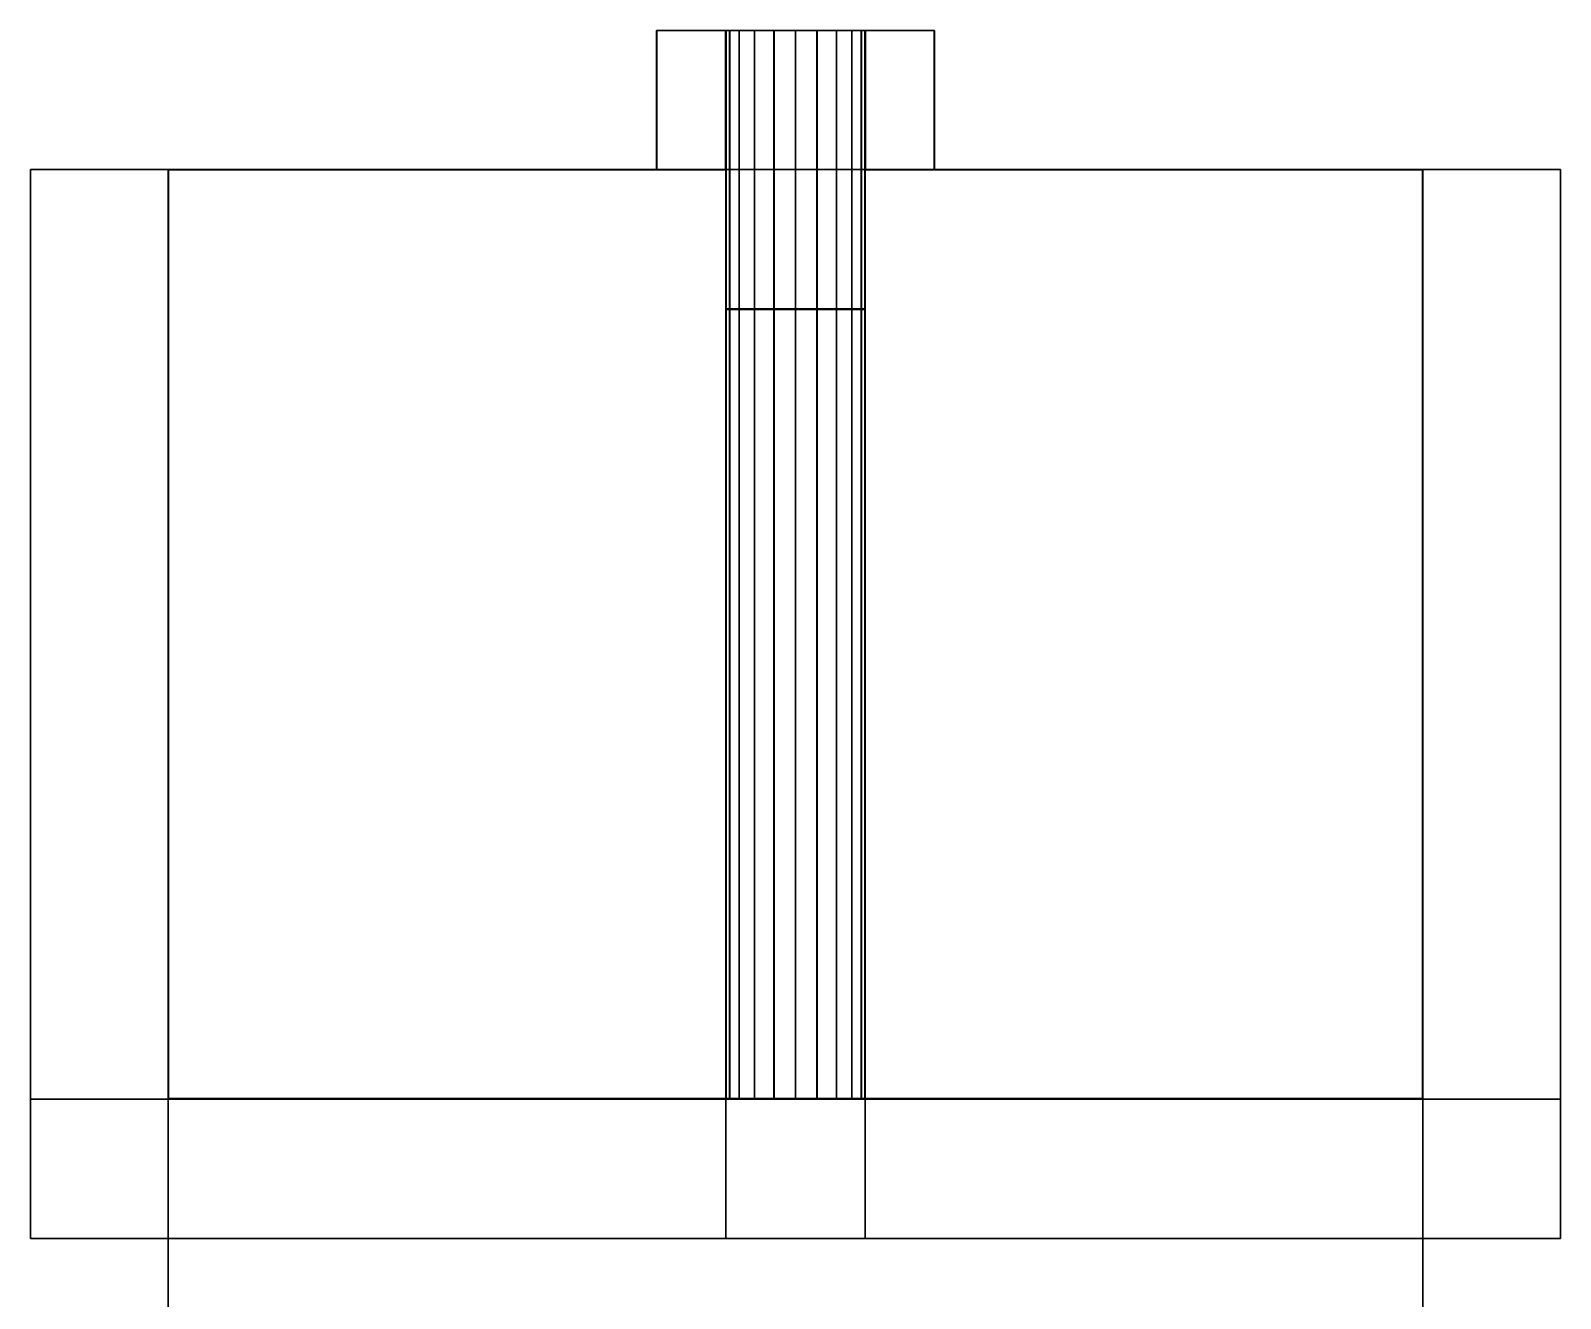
# Model space of a CAD drawing. Header units: metres. Extents: x -12.6 to 34.3, y 2 to 56.9.
# Drawn here: x 1.41 to 34.33, y 29.64 to 56.92 of the extents above; entities that cross this region are included whole.
import ezdxf

# ---------------------------------------------------------------- set-up
doc = ezdxf.new("R2010")
doc.units = ezdxf.units.M

msp = doc.modelspace()

# ---------------------------------------------------------------- linework, layer by layer
at = {"layer": '0FGROUNDFLOOREAST_OPENOFFICE', "color": 15}
msp.add_3dface([(19.37144, 53.92416, 3), (19.37144, 33.94264, 3), (31.36144, 33.94264, 3), (31.36144, 53.92416, 3)], dxfattribs=at)
at = {"layer": '0FGROUNDFLOOREAST_OPENOFFICE', "color": 43}
for points in [[(19.37144, 53.92389, 3), (19.37144, 53.92389), (19.37144, 50.93264), (19.37144, 50.93264, 3)], [(20.87144, 53.92389, 3), (20.87144, 53.92389), (19.37144, 53.92389), (19.37144, 53.92389, 3)], [(31.36144, 53.92389, 3), (31.36144, 53.92389), (20.87144, 53.92389), (20.87144, 53.92389, 3)], [(31.36144, 33.93264, 3), (31.36144, 33.93264), (31.36144, 53.92389), (31.36144, 53.92389, 3)], [(19.37144, 50.93264, 3), (19.37144, 50.93264), (19.37144, 33.93264), (19.37144, 33.93264, 3)], [(19.37144, 33.93264, 3), (19.37144, 33.93264), (31.36144, 33.93264), (31.36144, 33.93264, 3)]]:
    msp.add_3dface(points, dxfattribs=at)
at = {"layer": '0FGROUNDFLOOREAST_OPENOFFICE', "color": 8}
msp.add_3dface([(19.37144, 33.93264), (19.37144, 53.92389), (31.36144, 53.92389), (31.36144, 33.93264)], dxfattribs=at)
at = {"layer": '0FGROUNDFLOOREAST_OPENOFFICE', "color": 143}
for points in [[(25.02994, 53.92389, 2.26), (25.02994, 53.92389, 0.84), (21.96294, 53.92389, 0.84), (21.96294, 53.92389, 2.26)], [(31.36144, 48.62956, 2.26), (31.36144, 48.62956, 0.84), (31.36144, 52.54781, 0.84), (31.36144, 52.54781, 2.26)], [(19.37144, 50.39264, 2.46011), (19.37144, 50.39264, 0.54011), (19.37144, 43.47264, 0.54011), (19.37144, 43.47264, 2.46011)]]:
    msp.add_3dface(points, dxfattribs=at)
at = {"layer": '0FGROUNDFLOOREAST_OPENOFFICE', "color": 45}
msp.add_3dface([(19.37144, 42.93064, 1.99811), (19.37144, 42.93064, 0.00211), (19.37144, 41.93464, 0.00211), (19.37144, 41.93464, 1.99811)], dxfattribs=at)
at = {"layer": '0FGROUNDFLOORWEST_OPENOFFICE', "color": 15}
msp.add_3dface([(4.38144, 53.92416, 3), (4.38144, 33.94264, 3), (16.37144, 33.94264, 3), (16.37144, 53.92416, 3)], dxfattribs=at)
at = {"layer": '0FGROUNDFLOORWEST_OPENOFFICE', "color": 43}
for points in [[(4.38144, 53.92389, 3), (4.38144, 53.92389), (4.38144, 33.93264), (4.38144, 33.93264, 3)], [(14.87144, 53.92389, 3), (14.87144, 53.92389), (4.38144, 53.92389), (4.38144, 53.92389, 3)], [(16.37144, 53.92389, 3), (16.37144, 53.92389), (14.87144, 53.92389), (14.87144, 53.92389, 3)], [(16.37144, 50.93264, 3), (16.37144, 50.93264), (16.37144, 53.92389), (16.37144, 53.92389, 3)], [(16.37144, 33.93264, 3), (16.37144, 33.93264), (16.37144, 50.93264), (16.37144, 50.93264, 3)], [(4.38144, 33.93264, 3), (4.38144, 33.93264), (16.37144, 33.93264), (16.37144, 33.93264, 3)]]:
    msp.add_3dface(points, dxfattribs=at)
at = {"layer": '0FGROUNDFLOORWEST_OPENOFFICE', "color": 8}
msp.add_3dface([(4.38144, 33.93264), (4.38144, 53.92389), (16.37144, 53.92389), (16.37144, 33.93264)], dxfattribs=at)
at = {"layer": '0FGROUNDFLOORWEST_OPENOFFICE', "color": 143}
for points in [[(8.53994, 53.92389, 2.26), (8.53994, 53.92389, 0.84), (5.47294, 53.92389, 0.84), (5.47294, 53.92389, 2.26)], [(16.37144, 43.47264, 2.46011), (16.37144, 43.47264, 0.54011), (16.37144, 50.39264, 0.54011), (16.37144, 50.39264, 2.46011)], [(4.38144, 39.22697, 2.26), (4.38144, 39.22697, 0.84), (4.38144, 35.30872, 0.84), (4.38144, 35.30872, 2.26)]]:
    msp.add_3dface(points, dxfattribs=at)
at = {"layer": '0FGROUNDFLOORWEST_OPENOFFICE', "color": 45}
msp.add_3dface([(16.37144, 41.93264, 2.05111), (16.37144, 41.93264, 0.05111), (16.37144, 42.93264, 0.05111), (16.37144, 42.93264, 2.05111)], dxfattribs=at)
at = {"layer": '1FFIRSTFLOOREAST_OPENOFFICE', "color": 43}
for points in [[(20.87144, 53.92416, 7.75), (20.87144, 53.92416, 3), (19.37144, 53.92416, 3), (19.37144, 53.92416, 8)], [(19.37144, 53.92416, 8), (19.37144, 53.92416, 3), (19.37144, 50.93264, 3), (19.37144, 50.93264, 8)], [(31.36144, 53.92416, 6.00167), (31.36144, 53.92416, 3), (20.87144, 53.92416, 3), (20.87144, 53.92416, 7.75)], [(31.36144, 33.94264, 6), (31.36144, 33.94264, 3), (31.36144, 53.92416, 3), (31.36144, 53.92416, 6)], [(19.37144, 50.93264, 8), (19.37144, 50.93264, 3), (19.37144, 33.94264, 3), (19.37144, 33.94264, 8)], [(19.37144, 33.94264, 8), (19.37144, 33.94264, 3), (31.36144, 33.94264, 3), (31.36144, 33.94264, 6.00167)]]:
    msp.add_3dface(points, dxfattribs=at)
at = {"layer": '1FFIRSTFLOOREAST_OPENOFFICE', "color": 8}
msp.add_3dface([(19.37144, 33.94264, 3), (19.37144, 53.92416, 3), (31.36144, 53.92416, 3), (31.36144, 33.94264, 3)], dxfattribs=at)
at = {"layer": '1FFIRSTFLOOREAST_OPENOFFICE', "color": 15}
msp.add_3dface([(19.37144, 33.94264, 8), (31.36144, 33.94264, 6.00167), (31.36144, 53.92416, 6.00167), (19.37144, 53.92416, 8)], dxfattribs=at)
at = {"layer": '1FFIRSTFLOOREAST_OPENOFFICE', "color": 143}
for points in [[(25.48931, 53.92416, 5.26), (25.48931, 53.92416, 3.84), (21.50357, 53.92416, 3.84), (21.50357, 53.92416, 5.26)], [(31.36144, 48.63242, 5.26), (31.36144, 48.63242, 3.84), (31.36144, 52.54873, 3.84), (31.36144, 52.54873, 5.26)], [(19.37144, 50.40275, 7.46011), (19.37144, 50.40275, 3.54011), (19.37144, 34.48275, 3.54011), (19.37144, 34.48275, 7.46011)], [(26.00294, 33.94264, 5.26), (26.00294, 33.94264, 3.84), (30.71994, 33.94264, 3.84), (30.71994, 33.94264, 5.26)]]:
    msp.add_3dface(points, dxfattribs=at)
at = {"layer": '1FFIRSTFLOORWEST_OPENOFFICE', "color": 43}
for points in [[(14.87144, 53.92416, 7.75), (14.87144, 53.92416, 3), (4.38144, 53.92416, 3), (4.38144, 53.92416, 6.00167)], [(4.38144, 53.92416, 6), (4.38144, 53.92416, 3), (4.38144, 33.94264, 3), (4.38144, 33.94264, 6)], [(16.37144, 53.92416, 8), (16.37144, 53.92416, 3), (14.87144, 53.92416, 3), (14.87144, 53.92416, 7.75)], [(16.37144, 50.93264, 8), (16.37144, 50.93264, 3), (16.37144, 53.92416, 3), (16.37144, 53.92416, 8)], [(16.37144, 33.94264, 8), (16.37144, 33.94264, 3), (16.37144, 50.93264, 3), (16.37144, 50.93264, 8)], [(4.38144, 33.94264, 6.00167), (4.38144, 33.94264, 3), (16.37144, 33.94264, 3), (16.37144, 33.94264, 8)]]:
    msp.add_3dface(points, dxfattribs=at)
at = {"layer": '1FFIRSTFLOORWEST_OPENOFFICE', "color": 8}
msp.add_3dface([(4.38144, 33.94264, 3), (4.38144, 53.92416, 3), (16.37144, 53.92416, 3), (16.37144, 33.94264, 3)], dxfattribs=at)
at = {"layer": '1FFIRSTFLOORWEST_OPENOFFICE', "color": 15}
msp.add_3dface([(16.37144, 53.92416, 8), (4.38144, 53.92416, 6.00167), (4.38144, 33.94264, 6.00167), (16.37144, 33.94264, 8)], dxfattribs=at)
at = {"layer": '1FFIRSTFLOORWEST_OPENOFFICE', "color": 143}
for points in [[(8.99931, 53.92416, 5.26), (8.99931, 53.92416, 3.84), (5.01357, 53.92416, 3.84), (5.01357, 53.92416, 5.26)], [(16.37144, 34.48275, 7.46011), (16.37144, 34.48275, 3.54011), (16.37144, 50.40275, 3.54011), (16.37144, 50.40275, 7.46011)], [(4.38144, 39.23438, 5.26), (4.38144, 39.23438, 3.84), (4.38144, 35.31807, 3.84), (4.38144, 35.31807, 5.26)], [(11.01294, 33.94264, 5.26), (11.01294, 33.94264, 3.84), (15.72994, 33.94264, 3.84), (15.72994, 33.94264, 5.26)]]:
    msp.add_3dface(points, dxfattribs=at)
at = {"layer": 'ATRIUMRECEPTION_RECEPTION', "color": 43}
for points in [[(20.86144, 56.92264, 7.75166), (20.86144, 56.92264), (14.88144, 56.92264)], [(14.88144, 56.92264), (14.88144, 56.92264, 7.75166), (16.37144, 56.92264, 8)], [(14.88144, 56.92264), (16.37144, 56.92264, 8), (19.37144, 56.92264, 8)], [(20.86144, 56.92264, 7.75166), (14.88144, 56.92264), (19.37144, 56.92264, 8)], [(14.88144, 56.92264, 7.75), (14.88144, 56.92264), (14.88144, 53.93264), (14.88144, 53.93264, 7.75)], [(19.28333, 56.92264, 8.49236), (19.36131, 56.92264, 8), (16.38157, 56.92264, 8)], [(16.38157, 56.92264, 8), (16.45955, 56.92264, 8.49236), (16.65792, 56.92264, 8.88167)], [(16.38157, 56.92264, 8), (16.65792, 56.92264, 8.88167), (16.98976, 56.92264, 9.21352)], [(16.38157, 56.92264, 8), (16.98976, 56.92264, 9.21352), (17.40792, 56.92264, 9.42658)], [(16.38157, 56.92264, 8), (17.40792, 56.92264, 9.42658), (17.87144, 56.92264, 9.49999)], [(16.38157, 56.92264, 8), (17.87144, 56.92264, 9.49999), (18.33496, 56.92264, 9.42658)], [(16.38157, 56.92264, 8), (18.33496, 56.92264, 9.42658), (18.75311, 56.92264, 9.21352)], [(16.38157, 56.92264, 8), (18.75311, 56.92264, 9.21352), (19.08496, 56.92264, 8.88167)], [(19.28333, 56.92264, 8.49236), (16.38157, 56.92264, 8), (19.08496, 56.92264, 8.88167)], [(16.45474, 56.92264, 8.46196), (16.38157, 56.92264, 8), (16.38157, 50.92264, 8), (16.45474, 50.92264, 8.46196)], [(16.45955, 56.92264, 8.49236), (16.45474, 56.92264, 8.46196), (16.45474, 50.92264, 8.46196), (16.45955, 50.92264, 8.49236)], [(19.28333, 50.92264, 8.49236), (19.28814, 50.92264, 8.46196), (19.28814, 56.92264, 8.46196), (19.28333, 56.92264, 8.49236)], [(19.28814, 50.92264, 8.46196), (19.36131, 50.92264, 8), (19.36131, 56.92264, 8), (19.28814, 56.92264, 8.46196)], [(20.86144, 53.93264, 7.75), (20.86144, 53.93264), (20.86144, 56.92264), (20.86144, 56.92264, 7.75)], [(14.87144, 53.92416, 7.75), (14.87144, 53.92416, 3), (16.37144, 53.92416, 3), (16.37144, 53.92416, 8)], [(14.87144, 53.92389, 3), (14.87144, 53.92389), (16.37144, 53.92389), (16.37144, 53.92389, 3)], [(16.37144, 53.92416, 8), (16.37144, 53.92416, 3), (16.37144, 50.93264, 3), (16.37144, 50.93264, 8)], [(16.37144, 53.92389, 3), (16.37144, 53.92389), (16.37144, 50.93264), (16.37144, 50.93264, 3)], [(19.37144, 53.92416, 8), (19.37144, 53.92416, 3), (20.87144, 53.92416, 3), (20.87144, 53.92416, 7.75)], [(19.37144, 50.93264, 8), (19.37144, 50.93264, 3), (19.37144, 53.92416, 3), (19.37144, 53.92416, 8)], [(19.37144, 50.93264, 3), (19.37144, 50.93264), (19.37144, 53.92389), (19.37144, 53.92389, 3)], [(19.37144, 53.92389, 3), (19.37144, 53.92389), (20.87144, 53.92389), (20.87144, 53.92389, 3)], [(16.37144, 50.93264, 8), (16.37144, 50.93264), (19.37144, 50.93264), (19.37144, 50.93264, 8)], [(16.45955, 50.92264, 8.49236), (16.38157, 50.92264, 8), (19.36131, 50.92264, 8)], [(16.45955, 50.92264, 8.49236), (19.36131, 50.92264, 8), (16.65792, 50.92264, 8.88167)], [(19.36131, 50.92264, 8), (16.98976, 50.92264, 9.21352), (16.65792, 50.92264, 8.88167)], [(19.36131, 50.92264, 8), (17.40792, 50.92264, 9.42658), (16.98976, 50.92264, 9.21352)], [(19.36131, 50.92264, 8), (17.87144, 50.92264, 9.49999), (17.40792, 50.92264, 9.42658)], [(19.36131, 50.92264, 8), (18.33496, 50.92264, 9.42658), (17.87144, 50.92264, 9.49999)], [(19.36131, 50.92264, 8), (18.75311, 50.92264, 9.21352), (18.33496, 50.92264, 9.42658)], [(19.36131, 50.92264, 8), (19.08496, 50.92264, 8.88167), (18.75311, 50.92264, 9.21352)], [(19.36131, 50.92264, 8), (19.28333, 50.92264, 8.49236), (19.08496, 50.92264, 8.88167)]]:
    msp.add_3dface(points, dxfattribs=at)
at = {"layer": 'ATRIUMRECEPTION_RECEPTION', "color": 8}
for points in [[(14.88144, 53.93264), (14.88144, 56.92264), (19.37143, 56.92264), (19.37144, 53.93264)], [(19.37144, 53.93264), (19.37143, 56.92264), (20.86144, 56.92264), (20.86144, 53.93264)], [(16.37144, 50.93264), (16.37144, 53.93264), (19.37144, 53.93264), (19.37144, 50.93264)]]:
    msp.add_3dface(points, dxfattribs=at)
at = {"layer": 'ATRIUMRECEPTION_RECEPTION', "color": 15}
for points in [[(16.37144, 56.92264, 8), (14.88144, 56.92264, 7.75166), (14.88144, 53.93264, 7.75166), (16.37144, 53.93264, 8)], [(16.65792, 56.92264, 8.88167), (16.45955, 56.92264, 8.49236), (16.45955, 50.92264, 8.49236), (16.65792, 50.92264, 8.88167)], [(16.98976, 56.92264, 9.21352), (16.65792, 56.92264, 8.88167), (16.65792, 50.92264, 8.88167), (16.98976, 50.92264, 9.21352)], [(17.40792, 56.92264, 9.42658), (16.98976, 56.92264, 9.21352), (16.98976, 50.92264, 9.21352), (17.40792, 50.92264, 9.42658)], [(17.87144, 56.92264, 9.49999), (17.40792, 56.92264, 9.42658), (17.40792, 50.92264, 9.42658), (17.87144, 50.92264, 9.49999)], [(17.87144, 50.92264, 9.49999), (18.33496, 50.92264, 9.42658), (18.33496, 56.92264, 9.42658), (17.87144, 56.92264, 9.49999)], [(18.33496, 50.92264, 9.42658), (18.75311, 50.92264, 9.21352), (18.75311, 56.92264, 9.21352), (18.33496, 56.92264, 9.42658)], [(18.75311, 50.92264, 9.21352), (19.08496, 50.92264, 8.88167), (19.08496, 56.92264, 8.88167), (18.75311, 56.92264, 9.21352)], [(19.08496, 50.92264, 8.88167), (19.28333, 50.92264, 8.49236), (19.28333, 56.92264, 8.49236), (19.08496, 56.92264, 8.88167)], [(19.37144, 53.93264, 8), (20.86144, 53.93264, 7.75166), (20.86144, 56.92264, 7.75166), (19.37144, 56.92264, 8)]]:
    msp.add_3dface(points, dxfattribs=at)
at = {"layer": 'ATRIUMRECEPTION_RECEPTION', "color": 143}
for points in [[(14.88144, 56.91964, 7.747), (14.88144, 56.91964, 0.003), (14.88144, 53.93564, 0.003), (14.88144, 53.93564, 7.747)], [(16.36848, 56.91964, 7.9995), (14.8844, 56.91964, 7.75216), (14.8844, 53.93564, 7.75216), (16.36848, 53.93564, 7.99951)], [(16.37036, 56.92264, 7.99678), (14.88444, 56.92264, 0.01284), (14.88444, 56.92264, 7.74912)], [(19.3708, 56.92264, 7.9951), (20.85824, 56.92264, 0.003), (14.88515, 56.92264, 0.003)], [(19.36957, 56.92264, 7.997), (14.88553, 56.92264, 0.00777), (16.37243, 56.92264, 7.997)], [(16.45427, 56.91964, 8.459), (16.38204, 56.91964, 8.00296), (16.38204, 50.92564, 8.00296), (16.45427, 50.92564, 8.459)], [(16.98477, 56.92264, 9.20177), (16.38591, 56.92264, 8.00821), (16.46243, 56.92264, 8.49133)], [(17.87144, 56.92264, 9.49655), (19.35656, 56.92264, 8.003), (16.38632, 56.92264, 8.003)], [(17.40532, 56.92264, 9.42189), (16.39043, 56.92264, 8.01276), (16.9917, 56.92264, 9.21114)], [(16.65656, 56.91964, 8.879), (16.46091, 56.91964, 8.49503), (16.46091, 50.92564, 8.49503), (16.65656, 50.92564, 8.879)], [(16.98764, 56.91964, 9.2114), (16.66004, 56.91964, 8.88379), (16.66004, 50.92564, 8.88379), (16.98764, 50.92564, 9.2114)], [(17.40524, 56.91964, 9.42522), (16.99244, 56.91964, 9.21488), (16.99244, 50.92564, 9.21488), (17.40524, 50.92564, 9.42522)], [(17.86848, 56.91964, 9.49952), (17.41088, 56.91964, 9.42705), (17.41088, 50.92564, 9.42705), (17.86848, 50.92564, 9.49952)], [(18.33377, 56.92264, 9.42373), (19.35079, 56.92264, 8.01164), (17.87431, 56.92264, 9.4965)], [(17.8744, 50.92564, 9.49952), (18.332, 50.92564, 9.42705), (18.332, 56.91964, 9.42705), (17.8744, 56.91964, 9.49952)], [(18.33764, 50.92564, 9.42522), (18.75044, 50.92564, 9.21488), (18.75044, 56.91964, 9.21488), (18.33764, 56.91964, 9.42522)], [(18.75523, 50.92564, 9.2114), (19.08284, 50.92564, 8.88379), (19.08284, 56.91964, 8.88379), (18.75523, 56.91964, 9.2114)], [(19.08632, 50.92564, 8.879), (19.28196, 50.92564, 8.49503), (19.28196, 56.91964, 8.49503), (19.08632, 56.91964, 8.879)], [(19.28861, 50.92564, 8.459), (19.36084, 50.92564, 8.00296), (19.36084, 56.91964, 8.00296), (19.28861, 56.91964, 8.459)], [(19.37439, 53.93564, 7.99951), (20.85848, 53.93564, 7.75216), (20.85848, 56.91964, 7.75216), (19.3744, 56.91964, 7.9995)], [(20.86144, 53.93564, 7.747), (20.86144, 53.93564, 0.003), (20.86144, 56.91964, 0.003), (20.86144, 56.91964, 7.747)], [(16.46243, 50.92264, 8.49133), (16.38591, 50.92264, 8.00821), (16.98477, 50.92264, 9.20177)], [(17.87144, 50.92264, 9.49655), (16.38632, 50.92264, 8.003), (19.35656, 50.92264, 8.003)], [(16.9917, 50.92264, 9.21114), (16.39043, 50.92264, 8.01276), (17.40532, 50.92264, 9.42189)], [(17.40911, 50.92264, 9.42373), (16.39209, 50.92264, 8.01164), (17.86857, 50.92264, 9.4965)]]:
    msp.add_3dface(points, dxfattribs=at)
at = {"layer": 'ATRIUMRECEPTION_RECEPTION', "color": 45}
msp.add_3dface([(18.16844, 50.93264, 1.998), (18.16844, 50.93264, 0.002), (19.26444, 50.93264, 0.002), (19.26444, 50.93264, 1.998)], dxfattribs=at)
at = {"layer": 'BLOCK1_ZONE1', "color": 43}
for points in [[(4.37144, 33.93264, 3), (4.37144, 33.93264), (4.37144, 26.0929), (4.37144, 26.0929, 3)], [(16.37144, 33.93264, 3), (16.37144, 33.93264), (4.38144, 33.93264), (4.38144, 33.93264, 3)], [(19.37144, 33.93889, 3), (19.37144, 33.93889), (16.37144, 33.93889), (16.37144, 33.93889, 3)], [(31.36144, 33.93264, 3), (31.36144, 33.93264), (19.37144, 33.93264), (19.37144, 33.93264, 3)], [(31.37144, 26.0929, 3), (31.37144, 26.0929), (31.37144, 33.93264), (31.37144, 33.93264, 3)]]:
    msp.add_3dface(points, dxfattribs=at)
at = {"layer": 'BLOCK1_ZONE1', "color": 8}
msp.add_3dface([(4.37144, 26.0929), (4.37144, 33.93264), (31.37144, 33.93264), (31.37144, 26.0929)], dxfattribs=at)
at = {"layer": 'BLOCK1_ZONE1', "color": 15}
msp.add_3dface([(31.37144, 26.0929, 3), (31.37144, 33.93264, 3), (4.37144, 33.93264, 3), (4.37144, 26.0929, 3)], dxfattribs=at)
at = {"layer": 'BLOCK1_ZONE1', "color": 45}
msp.add_3dface([(17.57444, 33.93889, 1.998), (17.57444, 33.93889, 0.002), (16.47844, 33.93889, 0.002), (16.47844, 33.93889, 1.998)], dxfattribs=at)
at = {"layer": 'BLOCK1_ZONE1', "color": 143}
for points in [[(4.37144, 32.32469, 2.26), (4.37144, 32.32469, 0.84), (4.37144, 27.70084, 0.84), (4.37144, 27.70084, 2.26)], [(31.37144, 27.70084, 2.26), (31.37144, 27.70084, 0.84), (31.37144, 32.32469, 0.84), (31.37144, 32.32469, 2.26)]]:
    msp.add_3dface(points, dxfattribs=at)
at = {"layer": 'Building Shading', "color": 195}
for points in [[(4.37144, 53.93264, 6), (1.41226, 53.93264, 5.5068), (1.41226, 33.93264, 5.5068), (4.37144, 33.93264, 6)], [(4.37144, 33.93264, 6), (1.41226, 33.93264, 5.5068), (1.41226, 53.93264, 5.5068), (4.37144, 53.93264, 6)], [(16.37144, 33.93264, 8), (4.37144, 33.93264, 6), (4.37144, 53.93264, 6), (16.37144, 53.93264, 8)], [(31.37144, 33.93264, 6), (19.37144, 33.93264, 8), (19.37144, 53.93264, 8), (31.37144, 53.93264, 6)], [(31.37144, 33.93264, 6), (34.33062, 33.93264, 5.5068), (34.33062, 53.93264, 5.5068), (31.37144, 53.93264, 6)], [(31.37144, 53.93264, 6), (34.33062, 53.93264, 5.5068), (34.33062, 33.93264, 5.5068), (31.37144, 33.93264, 6)], [(16.37144, 33.93264, 8), (1.41226, 33.93264, 5.5068), (1.41226, 30.93264, 5.5068), (16.37143, 30.93264, 8)], [(16.37143, 30.93264, 8), (1.41226, 30.93264, 5.5068), (1.41226, 33.93264, 5.5068), (16.37144, 33.93264, 8)], [(19.37144, 30.93264, 8), (19.37144, 33.93264, 8), (16.37144, 33.93264, 8), (16.37144, 30.93264, 8)], [(16.37144, 30.93264, 8), (16.37144, 33.93264, 8), (19.37144, 33.93264, 8), (19.37144, 30.93264, 8)], [(34.33062, 33.93264, 5.5068), (19.37144, 33.93264, 8), (19.37144, 30.93264, 8), (34.33062, 30.93264, 5.5068)], [(34.33062, 30.93264, 5.5068), (19.37144, 30.93264, 8), (19.37144, 33.93264, 8), (34.33062, 33.93264, 5.5068)]]:
    msp.add_3dface(points, dxfattribs=at)
at = {"layer": 'Building Shading', "color": 174}
for points in [[(16.37144, 53.93264, 8), (4.37144, 53.93264, 6), (4.37144, 33.93264, 6), (16.37144, 33.93264, 8)], [(31.37144, 53.93264, 6), (19.37144, 53.93264, 8), (19.37144, 33.93264, 8), (31.37144, 33.93264, 6)]]:
    msp.add_3dface(points, dxfattribs=at)
at = {"layer": 'CORECIRCULATION_CIRCULATION', "color": 43}
for points in [[(16.37144, 50.93264, 8), (16.37144, 50.93264, 3), (16.37144, 33.94264, 3), (16.37144, 33.94264, 8)], [(16.37144, 50.93264, 3), (16.37144, 50.93264), (16.37144, 33.93264), (16.37144, 33.93264, 3)], [(19.37144, 50.93264, 8), (19.37144, 50.93264), (16.37144, 50.93264), (16.37144, 50.93264, 8)], [(16.45474, 50.92264, 8.46196), (16.38157, 50.92264, 8), (16.38157, 33.94264, 8), (16.45474, 33.94264, 8.46196)], [(19.28333, 50.92264, 8.49236), (19.36131, 50.92264, 8), (16.38157, 50.92264, 8)], [(16.38157, 50.92264, 8), (16.45955, 50.92264, 8.49236), (16.65792, 50.92264, 8.88167)], [(16.38157, 50.92264, 8), (16.65792, 50.92264, 8.88167), (16.98976, 50.92264, 9.21352)], [(16.38157, 50.92264, 8), (16.98976, 50.92264, 9.21352), (17.40792, 50.92264, 9.42658)], [(16.38157, 50.92264, 8), (17.40792, 50.92264, 9.42658), (17.87144, 50.92264, 9.49999)], [(16.38157, 50.92264, 8), (17.87144, 50.92264, 9.49999), (18.33496, 50.92264, 9.42658)], [(16.38157, 50.92264, 8), (18.33496, 50.92264, 9.42658), (18.75311, 50.92264, 9.21352)], [(16.38157, 50.92264, 8), (18.75311, 50.92264, 9.21352), (19.08496, 50.92264, 8.88167)], [(19.28333, 50.92264, 8.49236), (16.38157, 50.92264, 8), (19.08496, 50.92264, 8.88167)], [(16.45955, 50.92264, 8.49236), (16.45474, 50.92264, 8.46196), (16.45474, 33.94264, 8.46196), (16.45955, 33.94264, 8.49236)], [(19.28333, 33.94264, 8.49236), (19.28814, 33.94264, 8.46196), (19.28814, 50.92264, 8.46196), (19.28333, 50.92264, 8.49236)], [(19.28814, 33.94264, 8.46196), (19.36131, 33.94264, 8), (19.36131, 50.92264, 8), (19.28814, 50.92264, 8.46196)], [(19.37144, 33.94264, 8), (19.37144, 33.94264, 3), (19.37144, 50.93264, 3), (19.37144, 50.93264, 8)], [(19.37144, 33.93264, 3), (19.37144, 33.93264), (19.37144, 50.93264), (19.37144, 50.93264, 3)], [(16.37144, 33.93889, 3), (16.37144, 33.93889), (19.37144, 33.93889), (19.37144, 33.93889, 3)], [(16.37144, 33.93889, 8), (16.37144, 33.93889, 3), (19.37144, 33.93889, 3), (19.37144, 33.93889, 8)], [(16.45955, 33.94264, 8.49236), (16.38157, 33.94264, 8), (19.36131, 33.94264, 8)], [(16.45955, 33.94264, 8.49236), (19.36131, 33.94264, 8), (16.65792, 33.94264, 8.88167)], [(19.36131, 33.94264, 8), (16.98976, 33.94264, 9.21352), (16.65792, 33.94264, 8.88167)], [(19.36131, 33.94264, 8), (17.40792, 33.94264, 9.42658), (16.98976, 33.94264, 9.21352)], [(19.36131, 33.94264, 8), (17.87144, 33.94264, 9.49999), (17.40792, 33.94264, 9.42658)], [(19.36131, 33.94264, 8), (18.33496, 33.94264, 9.42658), (17.87144, 33.94264, 9.49999)], [(19.36131, 33.94264, 8), (18.75311, 33.94264, 9.21352), (18.33496, 33.94264, 9.42658)], [(19.36131, 33.94264, 8), (19.08496, 33.94264, 8.88167), (18.75311, 33.94264, 9.21352)], [(19.36131, 33.94264, 8), (19.28333, 33.94264, 8.49236), (19.08496, 33.94264, 8.88167)]]:
    msp.add_3dface(points, dxfattribs=at)
at = {"layer": 'CORECIRCULATION_CIRCULATION', "color": 8}
msp.add_3dface([(16.37144, 33.93889), (16.37144, 50.93264), (19.37144, 50.93264), (19.37144, 33.93889)], dxfattribs=at)
at = {"layer": 'CORECIRCULATION_CIRCULATION', "color": 143}
for points in [[(16.45427, 50.91964, 8.459), (16.38204, 50.91964, 8.00296), (16.38204, 33.94564, 8.00296), (16.45427, 33.94564, 8.459)], [(16.98477, 50.92264, 9.20177), (16.38591, 50.92264, 8.00821), (16.46243, 50.92264, 8.49133)], [(17.87144, 50.92264, 9.49655), (19.35656, 50.92264, 8.003), (16.38632, 50.92264, 8.003)], [(17.40532, 50.92264, 9.42189), (16.39043, 50.92264, 8.01276), (16.9917, 50.92264, 9.21114)], [(17.86857, 50.92264, 9.4965), (16.39209, 50.92264, 8.01164), (17.40911, 50.92264, 9.42373)], [(16.65656, 50.91964, 8.879), (16.46091, 50.91964, 8.49503), (16.46091, 33.94564, 8.49503), (16.65656, 33.94564, 8.879)], [(16.98764, 50.91964, 9.2114), (16.66004, 50.91964, 8.88379), (16.66004, 33.94564, 8.88379), (16.98764, 33.94564, 9.2114)], [(17.40524, 50.91964, 9.42522), (16.99244, 50.91964, 9.21488), (16.99244, 33.94564, 9.21488), (17.40524, 33.94564, 9.42522)], [(17.86848, 50.91964, 9.49952), (17.41088, 50.91964, 9.42705), (17.41088, 33.94564, 9.42705), (17.86848, 33.94564, 9.49952)], [(17.8744, 33.94564, 9.49952), (18.332, 33.94564, 9.42705), (18.332, 50.91964, 9.42705), (17.8744, 50.91964, 9.49952)], [(18.33764, 33.94564, 9.42522), (18.75044, 33.94564, 9.21488), (18.75044, 50.91964, 9.21488), (18.33764, 50.91964, 9.42522)], [(18.75523, 33.94564, 9.2114), (19.08284, 33.94564, 8.88379), (19.08284, 50.91964, 8.88379), (18.75523, 50.91964, 9.2114)], [(19.08632, 33.94564, 8.879), (19.28196, 33.94564, 8.49503), (19.28196, 50.91964, 8.49503), (19.08632, 50.91964, 8.879)], [(19.28861, 33.94564, 8.459), (19.36084, 33.94564, 8.00296), (19.36084, 50.91964, 8.00296), (19.28861, 50.91964, 8.459)], [(16.37144, 50.40275, 7.46011), (16.37144, 50.40275, 3.54011), (16.37144, 34.48275, 3.54011), (16.37144, 34.48275, 7.46011)], [(16.37144, 50.39264, 2.46011), (16.37144, 50.39264, 0.54011), (16.37144, 43.47264, 0.54011), (16.37144, 43.47264, 2.46011)], [(19.37144, 34.48275, 7.46011), (19.37144, 34.48275, 3.54011), (19.37144, 50.40275, 3.54011), (19.37144, 50.40275, 7.46011)], [(19.37144, 43.47264, 2.46011), (19.37144, 43.47264, 0.54011), (19.37144, 50.39264, 0.54011), (19.37144, 50.39264, 2.46011)], [(16.37444, 33.93889, 7.997), (16.37444, 33.93889, 3.003), (19.36844, 33.93889, 3.003), (19.36844, 33.93889, 7.997)], [(17.87144, 33.94264, 9.49655), (16.38632, 33.94264, 8.003), (19.35656, 33.94264, 8.003)], [(17.87431, 33.94264, 9.4965), (19.35079, 33.94264, 8.01164), (18.33377, 33.94264, 9.42373)], [(18.33756, 33.94264, 9.42189), (19.35245, 33.94264, 8.01276), (18.75118, 33.94264, 9.21114)], [(18.75811, 33.94264, 9.20177), (19.35697, 33.94264, 8.00821), (19.28045, 33.94264, 8.49133)]]:
    msp.add_3dface(points, dxfattribs=at)
at = {"layer": 'CORECIRCULATION_CIRCULATION', "color": 15}
for points in [[(16.65792, 50.92264, 8.88167), (16.45955, 50.92264, 8.49236), (16.45955, 33.94264, 8.49236), (16.65792, 33.94264, 8.88167)], [(16.98976, 50.92264, 9.21352), (16.65792, 50.92264, 8.88167), (16.65792, 33.94264, 8.88167), (16.98976, 33.94264, 9.21352)], [(17.40792, 50.92264, 9.42658), (16.98976, 50.92264, 9.21352), (16.98976, 33.94264, 9.21352), (17.40792, 33.94264, 9.42658)], [(17.87144, 50.92264, 9.49999), (17.40792, 50.92264, 9.42658), (17.40792, 33.94264, 9.42658), (17.87144, 33.94264, 9.49999)], [(17.87144, 33.94264, 9.49999), (18.33496, 33.94264, 9.42658), (18.33496, 50.92264, 9.42658), (17.87144, 50.92264, 9.49999)], [(18.33496, 33.94264, 9.42658), (18.75311, 33.94264, 9.21352), (18.75311, 50.92264, 9.21352), (18.33496, 50.92264, 9.42658)], [(18.75311, 33.94264, 9.21352), (19.08496, 33.94264, 8.88167), (19.08496, 50.92264, 8.88167), (18.75311, 50.92264, 9.21352)], [(19.08496, 33.94264, 8.88167), (19.28333, 33.94264, 8.49236), (19.28333, 50.92264, 8.49236), (19.08496, 50.92264, 8.88167)]]:
    msp.add_3dface(points, dxfattribs=at)
at = {"layer": 'CORECIRCULATION_CIRCULATION', "color": 45}
for points in [[(19.26444, 50.93264, 1.998), (19.26444, 50.93264, 0.002), (18.16844, 50.93264, 0.002), (18.16844, 50.93264, 1.998)], [(16.37144, 42.93264, 2.05111), (16.37144, 42.93264, 0.05111), (16.37144, 41.93264, 0.05111), (16.37144, 41.93264, 2.05111)], [(19.37144, 41.93464, 1.99811), (19.37144, 41.93464, 0.00211), (19.37144, 42.93064, 0.00211), (19.37144, 42.93064, 1.99811)], [(16.47844, 33.93889, 1.998), (16.47844, 33.93889, 0.002), (17.57444, 33.93889, 0.002), (17.57444, 33.93889, 1.998)]]:
    msp.add_3dface(points, dxfattribs=at)

doc.saveas('drawing.dxf')
